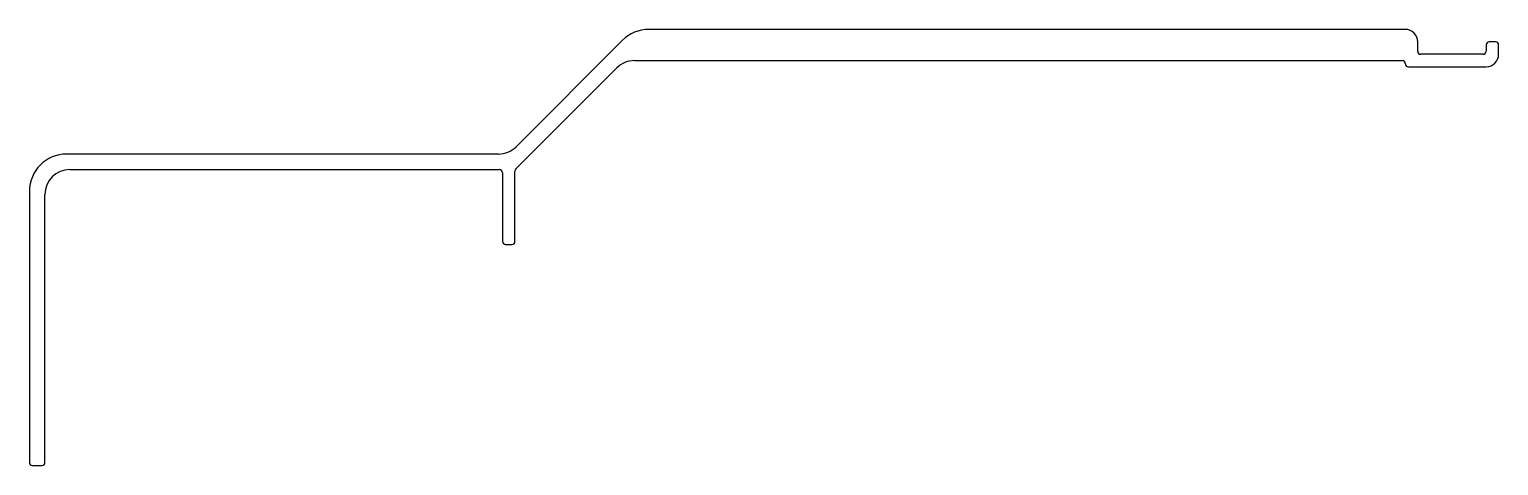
# Model space of a CAD drawing. Extents: x 7 to 243, y 5 to 75.
import ezdxf

# ---------------------------------------------------------------- set-up
doc = ezdxf.new("R2010")
doc.units = 0
doc.layers.get('0').update_dxf_attribs({"linetype": 'CONTINUOUS'})

msp = doc.modelspace()

# ---------------------------------------------------------------- linework, layer by layer
for p, q in [((102.56, 73.44, -5), (85.49, 56.37, -5)), ((228.32, 75.2, -5), (106.8, 75.2, -5)), ((230.32, 71.7, -5), (230.32, 73.2, -5)), ((242.82, 73.2, -5), (241.82, 73.2, -5)), ((240.82, 71.2, -5), (230.82, 71.2, -5)), ((241.32, 72.7, -5), (241.32, 71.7, -5)), ((243.32, 71.2, -5), (243.32, 72.7, -5)), ((85.46, 52.81, -5), (101.68, 69.03, -5)), ((104.51, 70.2, -5), (227.82, 70.2, -5)), ((228.82, 69.2, -5), (241.32, 69.2, -5)), ((82.66, 55.2, -5), (13.32, 55.2, -5)), ((13.82, 52.7, -5), (82.82, 52.7, -5)), ((83.32, 52.2, -5), (83.32, 41.2, -5)), ((85.32, 41.2, -5), (85.32, 52.45, -5)), ((7.32, 49.2, -5), (7.32, 5.7, -5)), ((9.82, 5.7, -5), (9.82, 48.7, -5)), ((83.82, 40.7, -5), (84.82, 40.7, -5)), ((7.82, 5.2, -5), (9.32, 5.2, -5))]:
    msp.add_line(p, q)
for centre, radius, start, end in [((106.8, 69.2, -5), 6, 90, 135), ((228.32, 73.2, -5), 2, 0, 90), ((241.82, 72.7, -5), 0.5, 90, 180), ((242.82, 72.7, -5), 0.5, 0, 90), ((230.82, 71.7, -5), 0.5, 180, 270), ((240.82, 71.7, -5), 0.5, 270, 0), ((241.32, 71.2, -5), 2, 270, 360), ((104.51, 66.2, -5), 4, 90, 135), ((227.82, 69.7, -5), 0.5, 0, 90), ((228.82, 69.7, -5), 0.5, 180, 270), ((13.32, 49.2, -5), 6, 90, 180), ((82.66, 59.2, -5), 4, 270, 315), ((13.82, 48.7, -5), 4, 90, 180), ((82.82, 52.2, -5), 0.5, 0, 90), ((85.82, 52.45, -5), 0.5, 135, 180), ((83.82, 41.2, -5), 0.5, 180, 270), ((84.82, 41.2, -5), 0.5, 270, 360), ((7.82, 5.7, -5), 0.5, 180, 270), ((9.32, 5.7, -5), 0.5, 270, 360)]:
    msp.add_arc(centre, radius, start, end)

doc.saveas('drawing.dxf')
